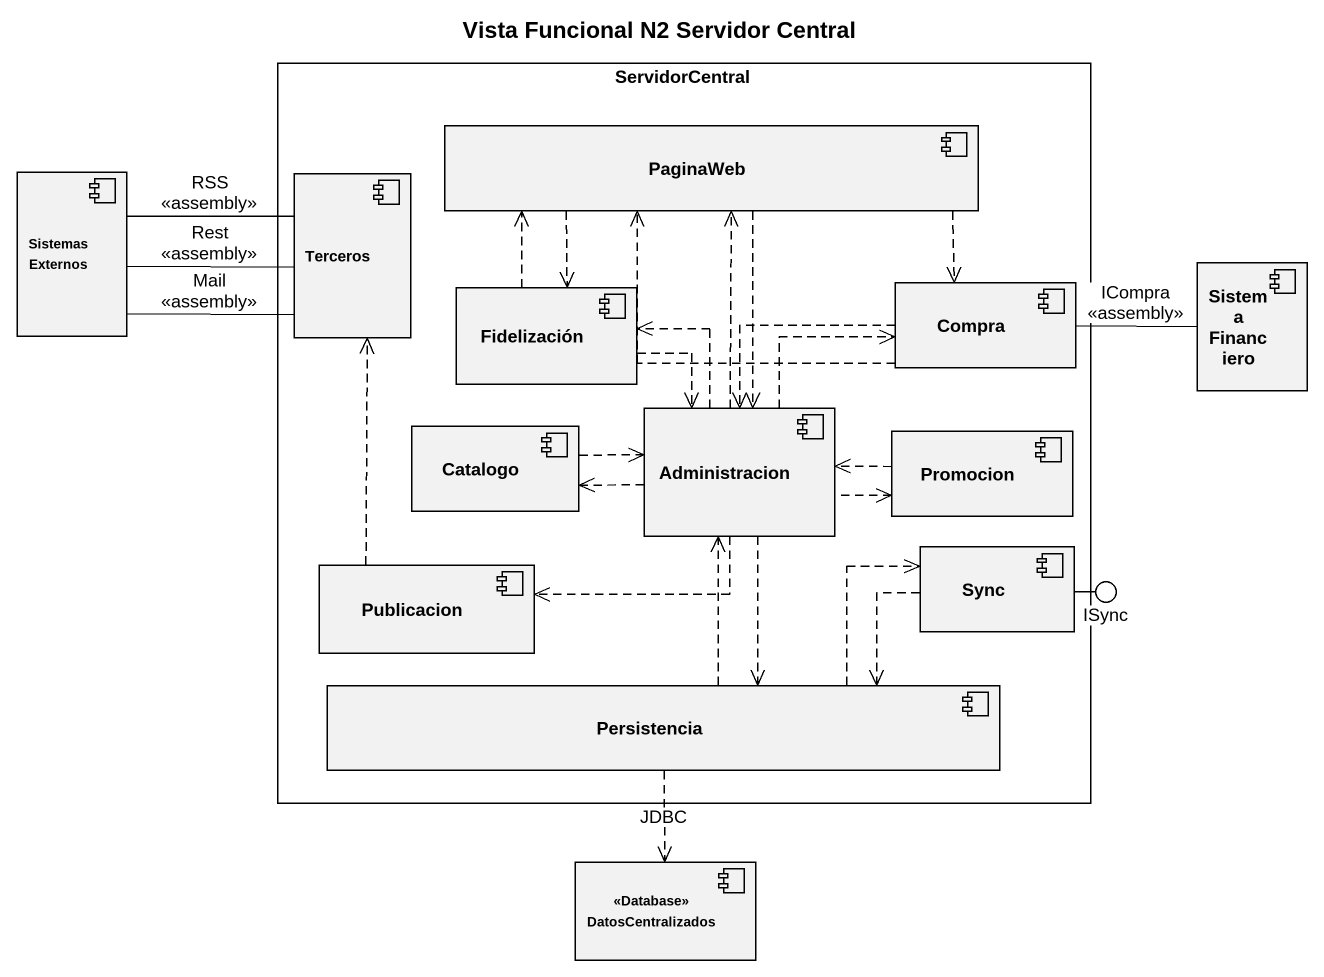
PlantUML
@startuml
title Vista Funcional N2 Servidor Central
rectangle ServidorCentral {
  component PaginaWeb
  component Terceros
  component Fidelización
  component Compra
  component Catalogo
  component Administracion
  component Promocion
  component Publicacion
  component Sync
  component Persistencia
}
component "Sistemas Externos" as Sistemas_Externos
component "Sistema Financiero" as Sistema_Financiero
() ISync
component "<<Database>> DatosCentralizados" as Database_DatosCentralizados
Sync -right- ISync
PaginaWeb ..> Fidelización
PaginaWeb .right.> Compra
PaginaWeb ..> Administracion
Sistemas_Externos -right- Terceros : RSS\n<<assembly>>
Sistemas_Externos -right- Terceros : Rest\n<<assembly>>
Sistemas_Externos -right- Terceros : Mail\n<<assembly>>
Fidelización .up.> PaginaWeb
Fidelización ..> Administracion
Compra .left.> PaginaWeb
Compra -right- Sistema_Financiero : ICompra\n<<assembly>>
Compra .left.> Administracion
Catalogo .right.> Administracion
Administracion .up.> PaginaWeb
Administracion .up.> Fidelización
Administracion .right.> Compra
Administracion .left.> Catalogo
Administracion .left.> Publicacion
Administracion ..> Persistencia
Promocion <.left. Administracion
Promocion .left.> Administracion
Publicacion .up.> Terceros
Sync .left.> Persistencia
Persistencia .up.> Administracion
Persistencia .right.> Sync
Persistencia ..> Database_DatosCentralizados : JDBC
@enduml
